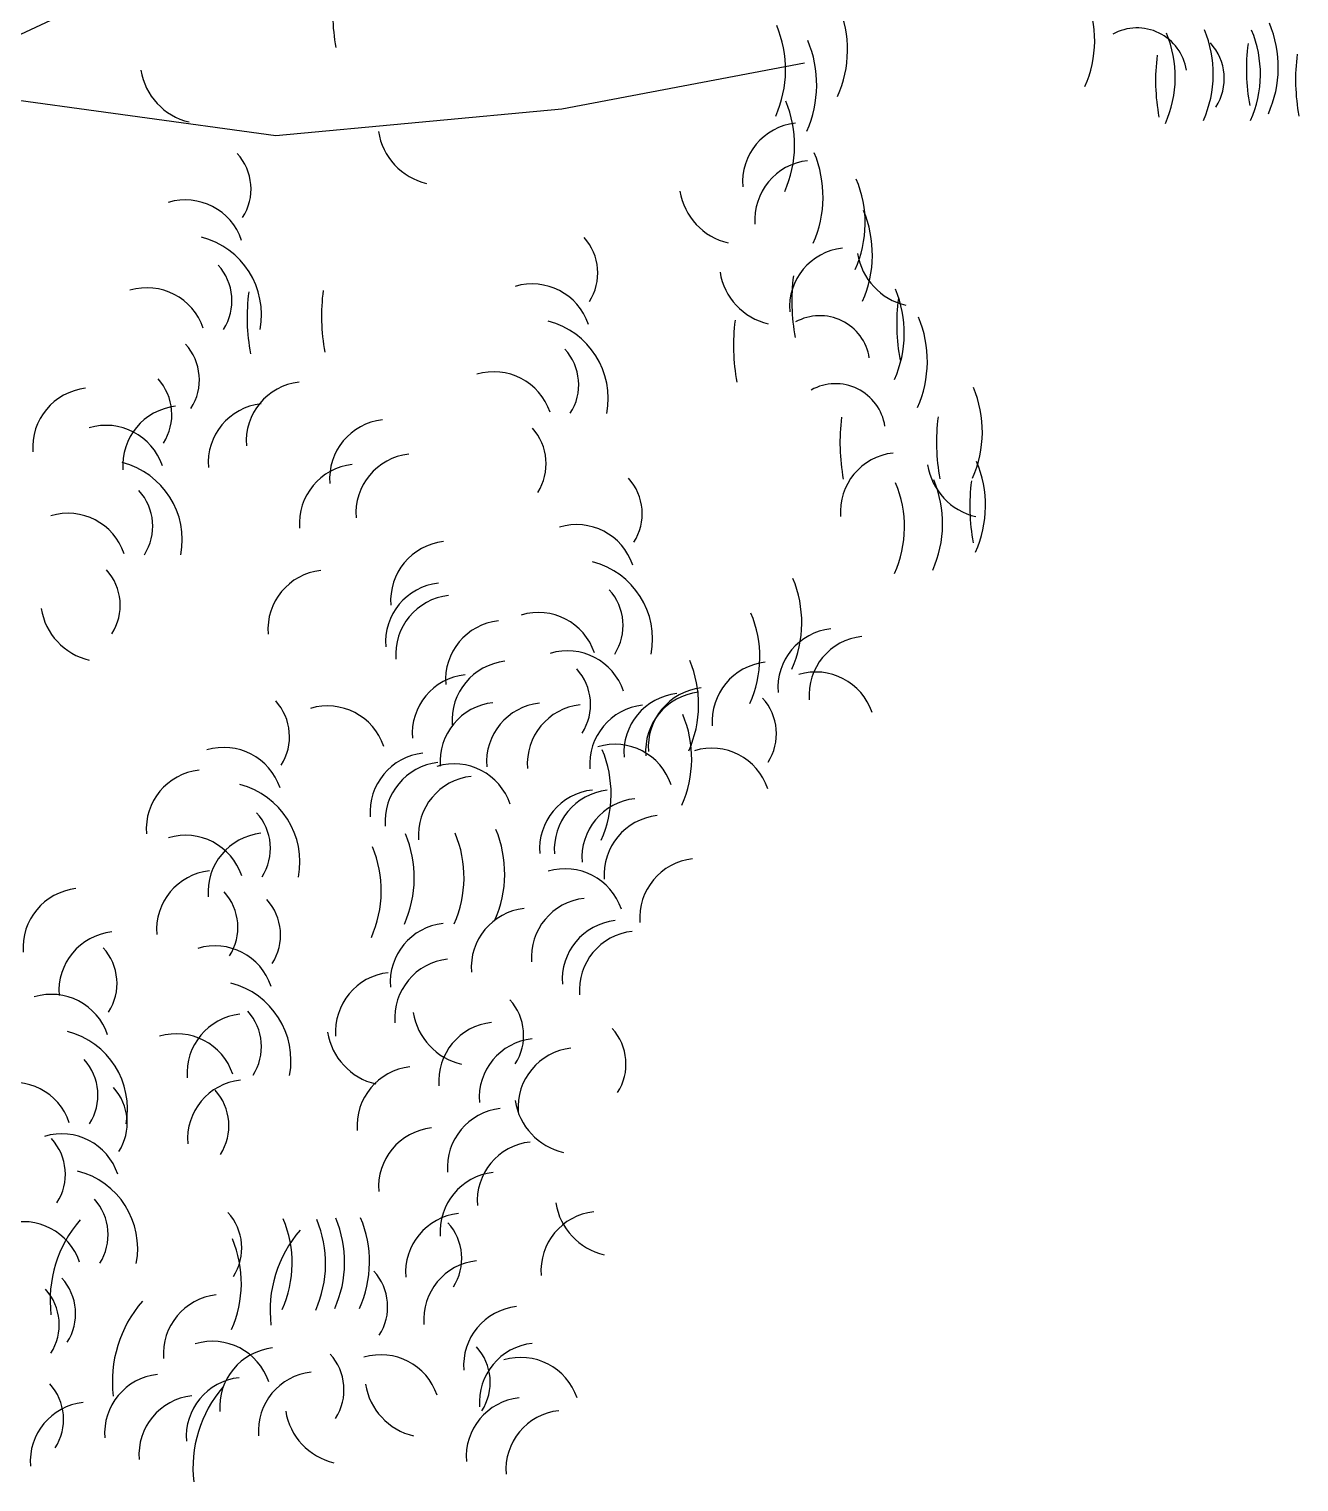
# Model space of a CAD drawing. Header units: millimetres. Extents: x -38686 to 870903, y -23218 to 232707.
# Drawn here: x 54205 to 55494, y 8261 to 9737 of the extents above; entities that cross this region are included whole.
import ezdxf

# ---------------------------------------------------------------- set-up
doc = ezdxf.new("R2010")
doc.units = ezdxf.units.MM
doc.header["$LTSCALE"] = 10
doc.layers.add('40 - Detail Outline', color=142, linetype='Continuous')

msp = doc.modelspace()

# ---------------------------------------------------------------- linework, layer by layer
at = {"layer": '40 - Detail Outline', "color": 250}
for points in [[(54051.353, 9664.119), (54301.477, 9780.91), (54534.967, 9883.991)], [(53251.353, 9529.77), (53465.289, 9588.807), (53821.548, 9631.101), (54159.017, 9669.078), (54455.218, 9628.358), (54745.71, 9655.542), (54992.148, 9702.27)]]:
    msp.add_lwpolyline(points, dxfattribs=at)
for centre, radius, start, end in [((54715.653, 9754.823), 202.822, 172.707178, 190.542584), ((55170.751, 9725.213), 116.028, 336.013583, 22.713806), ((54919.744, 9715.371), 116.028, 336.013583, 22.713806), ((54856.82, 9695.289), 116.028, 336.013583, 22.713806), ((55357.171, 9697.711), 116.028, 336.013583, 22.713806), ((55329.803, 9686.96), 50.745, 8.781633, 119.131563), ((55252.527, 9687.736), 116.028, 336.013583, 22.713806), ((55291.177, 9690.989), 116.028, 336.013583, 22.713806), ((55339.074, 9690.74), 116.028, 336.013583, 22.713806), ((54888.461, 9680.053), 116.028, 336.013583, 22.713806), ((55364.632, 9686.298), 53.698, 327.291633, 42.319754), ((55643.657, 9695.977), 202.822, 172.707178, 190.542584), ((55693.574, 9685.302), 202.822, 172.707178, 190.542584), ((55551.416, 9684.276), 202.822, 172.707178, 190.542584), ((54381.869, 9704.97), 64.487, 189.084999, 256.771354), ((54865.99, 9618.627), 116.028, 336.013583, 22.713806), ((54989.387, 9581.049), 60.265, 96.268221, 184.461589), ((54623.071, 9642.619), 64.487, 189.084999, 256.771354), ((54376.335, 9574.062), 53.698, 327.291633, 42.319754), ((54894.919, 9566.196), 116.028, 336.013583, 22.713806), ((55001.877, 9542.912), 60.265, 96.268221, 184.461589), ((54937.649, 9539.442), 116.028, 336.013583, 22.713806), ((54363.344, 9502.757), 60.265, 18.536875, 106.730243), ((54929.291, 9582.122), 64.487, 189.084999, 256.771354), ((54945.016, 9507.376), 116.028, 336.013583, 22.713806), ((54359.357, 9446.518), 81.294, 349.250751, 75.517921), ((54728.479, 9488.744), 53.698, 327.291633, 42.319754), ((55037.197, 9454.101), 60.265, 96.268221, 184.461589), ((55109.617, 9518.871), 64.487, 189.084999, 256.771354), ((54356.96, 9460.573), 53.698, 327.291633, 42.319754), ((54970, 9499.88), 64.487, 189.084999, 256.771354), ((54715.488, 9417.439), 60.265, 18.536875, 106.730243), ((55182.034, 9460.232), 202.822, 172.707178, 190.542584), ((54324.456, 9413.489), 60.265, 18.536875, 106.730243), ((54628.876, 9443.866), 202.822, 172.707178, 190.542584), ((54704.463, 9445.415), 202.822, 172.707178, 190.542584), ((54977.411, 9427.61), 116.028, 336.013583, 22.713806), ((55288.57, 9437.258), 202.822, 172.707178, 190.542584), ((55007.735, 9394.703), 50.745, 8.781633, 119.131563), ((54711.501, 9361.201), 81.294, 349.250751, 75.517921), ((55122.812, 9414.994), 202.822, 172.707178, 190.542584), ((55000.816, 9399.229), 116.028, 336.013583, 22.713806), ((54323.898, 9380.286), 53.698, 327.291633, 42.319754), ((54709.104, 9375.256), 53.698, 327.291633, 42.319754), ((54676.6, 9328.171), 60.265, 18.536875, 106.730243), ((54268.639, 9311.75), 60.265, 96.268221, 184.461589), ((54295.93, 9345.047), 53.698, 327.291633, 42.319754), ((54485.371, 9317.926), 60.265, 96.268221, 184.461589), ((55023.612, 9325.595), 50.745, 8.781633, 119.131563), ((55056.655, 9327.662), 116.028, 336.013583, 22.713806), ((54360.091, 9293.506), 60.265, 96.268221, 184.461589), ((54446.784, 9295.976), 60.265, 96.268221, 184.461589), ((55230.886, 9316.455), 202.822, 172.707178, 190.542584), ((55328.894, 9316.828), 202.822, 172.707178, 190.542584), ((54282.94, 9273.742), 60.265, 18.536875, 106.730243), ((54570.108, 9279.692), 60.265, 96.268221, 184.461589), ((54676.042, 9294.969), 53.698, 327.291633, 42.319754), ((54596.767, 9244.81), 60.265, 96.268221, 184.461589), ((55088.735, 9245.997), 60.265, 96.268221, 184.461589), ((55059.865, 9252.444), 116.028, 336.013583, 22.713806), ((54278.952, 9217.504), 81.294, 349.250751, 75.517921), ((54539.465, 9234.398), 60.265, 96.268221, 184.461589), ((55180.783, 9304.055), 64.487, 189.084999, 256.771354), ((54276.555, 9231.559), 53.698, 327.291633, 42.319754), ((54773.567, 9244.235), 53.698, 327.291633, 42.319754), ((54977.615, 9230.735), 116.028, 336.013583, 22.713806), ((55016.265, 9233.988), 116.028, 336.013583, 22.713806), ((55362.805, 9251.863), 202.822, 172.707178, 190.542584), ((54244.051, 9184.475), 60.265, 18.536875, 106.730243), ((54760.576, 9172.93), 60.265, 18.536875, 106.730243), ((54632.087, 9155.999), 60.265, 96.268221, 184.461589), ((54756.589, 9116.692), 81.294, 349.250751, 75.517921), ((54243.493, 9151.272), 53.698, 327.291633, 42.319754), ((54507.48, 9126.733), 60.265, 96.268221, 184.461589), ((54626.866, 9113.794), 60.265, 96.268221, 184.461589), ((54754.192, 9130.747), 53.698, 327.291633, 42.319754), ((54873.278, 9133.679), 116.028, 336.013583, 22.713806), ((54637.205, 9101.257), 60.265, 96.268221, 184.461589), ((54280.58, 9158.308), 64.487, 189.084999, 256.771354), ((54687.845, 9075.612), 60.265, 96.268221, 184.461589), ((54721.688, 9083.663), 60.265, 18.536875, 106.730243), ((54830.689, 9098.576), 116.028, 336.013583, 22.713806), ((55025.349, 9067.408), 60.265, 96.268221, 184.461589), ((55056.94, 9059.754), 60.265, 96.268221, 184.461589), ((54694.468, 9034.481), 60.265, 96.268221, 184.461589), ((54751.192, 9044.721), 60.265, 18.536875, 106.730243), ((54768.558, 9050.544), 116.028, 336.013583, 22.713806), ((54958.573, 9033.428), 60.265, 96.268221, 184.461589), ((54653.977, 9020.817), 60.265, 96.268221, 184.461589), ((54721.13, 9050.46), 53.698, 327.291633, 42.319754), ((55003.619, 9023.191), 60.265, 18.536875, 106.730243), ((54868.918, 9001.647), 60.265, 96.268221, 184.461589), ((54890.984, 9002.989), 60.265, 96.268221, 184.461589), ((54893.713, 9007.343), 60.265, 96.268221, 184.461589), ((54415.426, 9017.902), 53.698, 327.291633, 42.319754), ((54507.722, 8988.787), 60.265, 18.536875, 106.730243), ((54682.313, 8992.434), 60.265, 96.268221, 184.461589), ((54729.436, 8991.97), 60.265, 96.268221, 184.461589), ((54770.84, 8990.298), 60.265, 96.268221, 184.461589), ((54834.31, 8989.968), 60.265, 96.268221, 184.461589), ((54909.85, 9020.783), 53.698, 327.291633, 42.319754), ((54761.51, 8995.475), 116.028, 336.013583, 22.713806), ((54402.436, 8946.597), 60.265, 18.536875, 106.730243), ((54799.516, 8949.794), 60.265, 18.536875, 106.730243), ((54679.657, 8959.791), 116.028, 336.013583, 22.713806), ((54897.65, 8945.832), 60.265, 18.536875, 106.730243), ((54611.186, 8941.201), 60.265, 96.268221, 184.461589), ((54626.474, 8931.629), 60.265, 96.268221, 184.461589), ((54636.145, 8929.933), 60.265, 18.536875, 106.730243), ((54383.924, 8923.884), 60.265, 96.268221, 184.461589), ((54660.243, 8917.579), 60.265, 96.268221, 184.461589), ((54398.448, 8890.359), 81.294, 349.250751, 75.517921), ((54783.279, 8903.687), 60.265, 96.268221, 184.461589), ((54798.261, 8903.401), 60.265, 96.268221, 184.461589), ((54826.31, 8894.934), 60.265, 96.268221, 184.461589), ((54396.051, 8904.414), 53.698, 327.291633, 42.319754), ((54848.902, 8877.756), 60.265, 96.268221, 184.461589), ((54363.547, 8857.329), 60.265, 18.536875, 106.730243), ((54446.644, 8859.784), 60.265, 96.268221, 184.461589), ((54479.757, 8874.483), 116.028, 336.013583, 22.713806), ((54530.327, 8874.848), 116.028, 336.013583, 22.713806), ((54571.65, 8878.715), 116.028, 336.013583, 22.713806), ((54446.236, 8861.155), 116.028, 336.013583, 22.713806), ((54885.086, 8833.879), 60.265, 96.268221, 184.461589), ((54394.334, 8821.597), 60.265, 96.268221, 184.461589), ((54749.022, 8823.329), 60.265, 18.536875, 106.730243), ((54258.862, 8803.559), 60.265, 96.268221, 184.461589), ((54362.99, 8824.127), 53.698, 327.291633, 42.319754), ((54406.307, 8816.346), 53.698, 327.291633, 42.319754), ((54713.961, 8783.382), 60.265, 96.268221, 184.461589), ((54774.991, 8793.675), 60.265, 96.268221, 184.461589), ((54631.679, 8768.206), 60.265, 96.268221, 184.461589), ((54806.294, 8771.043), 60.265, 96.268221, 184.461589), ((54295.149, 8759.556), 60.265, 96.268221, 184.461589), ((54823.717, 8760.134), 60.265, 96.268221, 184.461589), ((54240.26, 8767.118), 53.698, 327.291633, 42.319754), ((54393.317, 8745.041), 60.265, 18.536875, 106.730243), ((54636.271, 8731.983), 60.265, 96.268221, 184.461589), ((54389.329, 8688.802), 81.294, 349.250751, 75.517921), ((54576.055, 8718.149), 60.265, 96.268221, 184.461589), ((54227.27, 8695.813), 60.265, 18.536875, 106.730243), ((54386.932, 8702.858), 53.698, 327.291633, 42.319754), ((54658.462, 8747.9), 64.487, 189.084999, 256.771354), ((54653.204, 8714.422), 53.698, 327.291633, 42.319754), ((54425.37, 8676.075), 60.265, 96.268221, 184.461589), ((54680.878, 8667.673), 60.265, 96.268221, 184.461589), ((54223.282, 8639.574), 81.294, 349.250751, 75.517921), ((54354.428, 8655.773), 60.265, 18.536875, 106.730243), ((54571.432, 8727.906), 64.487, 189.084999, 256.771354), ((54721.994, 8651.023), 60.265, 96.268221, 184.461589), ((54757.123, 8685.281), 53.698, 327.291633, 42.319754), ((54761.483, 8641.456), 60.265, 96.268221, 184.461589), ((54220.885, 8653.629), 53.698, 327.291633, 42.319754), ((54598.019, 8622.542), 60.265, 96.268221, 184.461589), ((54188.381, 8606.545), 60.265, 18.536875, 106.730243), ((54425.844, 8609.082), 60.265, 96.268221, 184.461589), ((54250.637, 8625.446), 53.698, 327.291633, 42.319754), ((54353.871, 8622.571), 53.698, 327.291633, 42.319754), ((54761.95, 8658.273), 64.487, 189.084999, 256.771354), ((54689.776, 8580.248), 60.265, 96.268221, 184.461589), ((54619.746, 8560.432), 60.265, 96.268221, 184.461589), ((54237.647, 8554.141), 60.265, 18.536875, 106.730243), ((54187.823, 8573.342), 53.698, 327.291633, 42.319754), ((54719.977, 8546.179), 60.265, 96.268221, 184.461589), ((54233.66, 8497.903), 81.294, 349.250751, 75.517921), ((54682.352, 8515.168), 60.265, 96.268221, 184.461589), ((54231.263, 8511.958), 53.698, 327.291633, 42.319754), ((54366.953, 8498.452), 53.698, 327.291633, 42.319754), ((54647.168, 8473.534), 60.265, 96.268221, 184.461589), ((54784.735, 8475.316), 60.265, 96.268221, 184.461589), ((54803.274, 8554.365), 64.487, 189.084999, 256.771354), ((54198.759, 8464.874), 60.265, 18.536875, 106.730243), ((54350.345, 8445.43), 124.33, 139.02024, 186.803587), ((54573.729, 8434.9), 124.33, 139.02024, 186.803587), ((54355.8, 8483.106), 116.028, 336.013583, 22.713806), ((54389.718, 8482.459), 116.028, 336.013583, 22.713806), ((54409.042, 8484.085), 116.028, 336.013583, 22.713806), ((54434.327, 8484.268), 116.028, 336.013583, 22.713806), ((54590.337, 8487.922), 53.698, 327.291633, 42.319754), ((54304.181, 8462.808), 116.028, 336.013583, 22.713806), ((54515.097, 8438.779), 53.698, 327.291633, 42.319754), ((54665.641, 8425.588), 60.265, 96.268221, 184.461589), ((54181.568, 8420.52), 53.698, 327.291633, 42.319754), ((54198.201, 8431.671), 53.698, 327.291633, 42.319754), ((54413.531, 8362.754), 124.33, 139.02024, 186.803587), ((54401.37, 8390.971), 60.265, 96.268221, 184.461589), ((54706.181, 8378.983), 60.265, 96.268221, 184.461589), ((54390.825, 8343.432), 60.265, 18.536875, 106.730243), ((54619.259, 8362.031), 53.698, 327.291633, 42.319754), ((54722.214, 8341.66), 60.265, 96.268221, 184.461589), ((54458.519, 8336.998), 60.265, 96.268221, 184.461589), ((54470.751, 8354.42), 53.698, 327.291633, 42.319754), ((54561.909, 8329.722), 60.265, 18.536875, 106.730243), ((54703.949, 8327.011), 60.265, 18.536875, 106.730243), ((54341.628, 8310.144), 60.265, 96.268221, 184.461589), ((54497.72, 8312.453), 60.265, 96.268221, 184.461589), ((54185.987, 8324.342), 53.698, 327.291633, 42.319754), ((54424.436, 8306.801), 60.265, 96.268221, 184.461589), ((54495.437, 8275.542), 124.33, 139.02024, 186.803587), ((54609.939, 8370.378), 64.487, 189.084999, 256.771354), ((54266.141, 8281.618), 60.265, 96.268221, 184.461589), ((54376.473, 8288.326), 60.265, 96.268221, 184.461589), ((54708.807, 8286.39), 60.265, 96.268221, 184.461589), ((54528.957, 8343.05), 64.487, 189.084999, 256.771354), ((54749.11, 8273.281), 60.265, 96.268221, 184.461589)]:
    msp.add_arc(centre, radius, start, end, dxfattribs=at)

doc.saveas('drawing.dxf')
